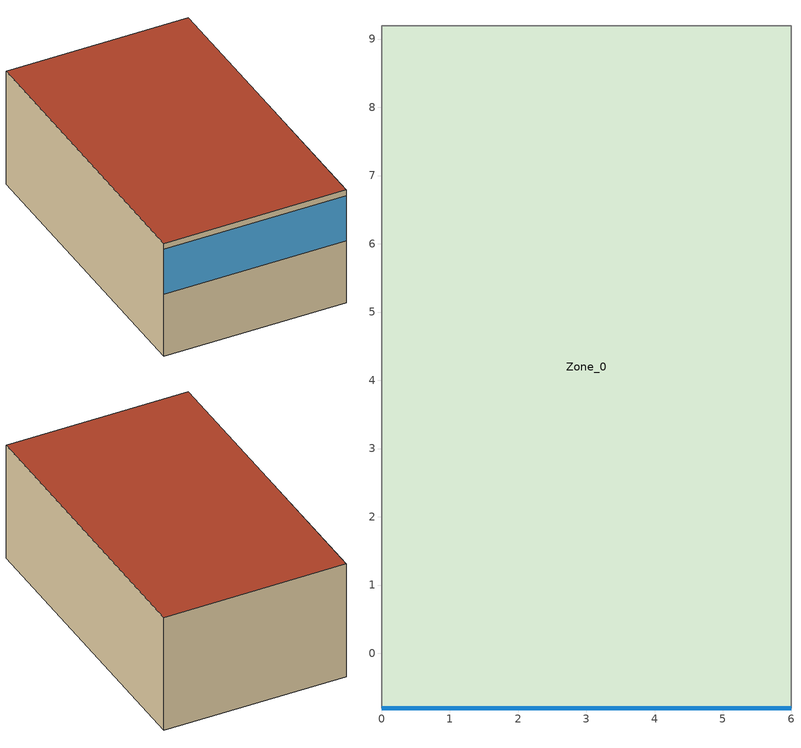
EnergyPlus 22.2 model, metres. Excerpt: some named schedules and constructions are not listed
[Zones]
Zone_0
 floor adiabatic (Slab_Light_FLIPPED): 6,-0.81 0,-0.81 0,9.19 6,9.19 z0
 wall outside (UVal_0.2_Light): 0,-0.81 6,-0.81 z0:4
 wall adiabatic (UVal_0.2_Light): 6,-0.81 6,9.19 0,9.19 0,-0.81 z0:4
 window (Clear - Sungate 400 (3) (Argon)): 0,-0.81 6,-0.81 z2.2:3.8
 roof outside (UVal_0.2_Light): 0,9.19 0,-0.81 6,-0.81 6,9.19 z4
[ZoneHVAC:IdealLoadsAirSystem]
Zone_0 Ideal Loads Air: Maximum Heating Supply Air Temperature=30; Minimum Cooling Supply Air Temperature=18; Maximum Heating Supply Air Humidity Ratio=0.01; Minimum Cooling Supply Air Humidity Ratio=0.008; Heating Limit=LimitFlowRateAndCapacity; Maximum Heating Air Flow Rate=Autosize; Maximum Sensible Heating Capacity=Autosize; Cooling Limit=LimitFlowRateAndCapacity; Maximum Cooling Air Flow Rate=Autosize; Maximum Total Cooling Capacity=Autosize; Heating Availability Schedule=HeatAvail_Zone_0; Cooling Availability Schedule=Off; Dehumidification Control Type=None; Humidification Control Type=None; Design Specification Outdoor Air Object=Zone_0MinFreshAir; Demand Controlled Ventilation Type=OccupancySchedule; Outdoor Air Economizer Type=NoEconomizer; Heat Recovery Type=None; Sensible Heat Recovery Effectiveness=0.6; Latent Heat Recovery Effectiveness=0.65
[EnergyManagementSystem:Sensor] OutputVariable or OutputMeter Index Key=Environment
Name | OutputVariable or OutputMeter
OutdoorTemp | Site Outdoor Air Drybulb Temperature
OutdoorRelHumid | Site Outdoor Air Relative Humidity
[Schedule:Day:Hourly]
d8d94e42-e3b1-448f-9f6b-18817d0eb1eb: 0, 0, 0, 0, 0, 0, 0, 0, 0, 0, 0, 0, 0, 0, 0, 0, 0, 0, 0, 0, 0, 0, 0, 0
b5f67142-372e-401a-a043-bc6129e38a8e: 0, 0, 0, 0, 0, 0, 0, 0.2, 0.4, 0.6, 0.8, 0.8, 0.4, 0.6, 0.8, 0.8, 0.4, 0.2, 0, 0, 0, 0, 0, 0
1e1cd6d8-1d30-42ad-9dee-1e4b8f4a7a09: 0, 0, 0, 0, 0, 0, 0, 1, 1, 1, 1, 1, 1, 1, 1, 1, 1, 1, 0, 0, 0, 0, 0, 0
daf3eda0-5ed1-4f33-a4c8-a61766a730b8: 0.1, 0.1, 0.1, 0.1, 0.1, 0.1, 0.1, 0.1, 0.1, 0.1, 0.1, 0.1, 0.1, 0.1, 0.1, 0.1, 0.1, 0.1, 0.1, 0.1, 0.1, 0.1, 0.1, 0.1
af49f540-b7c9-4a87-8fda-3baefa091729: 0.1, 0.1, 0.1, 0.1, 0.1, 0.1, 0.1, 0.2, 0.4, 0.6, 0.8, 0.8, 0.4, 0.6, 0.8, 0.8, 0.4, 0.2, 0.1, 0.1, 0.1, 0.1, 0.1, 0.1
0d4e5b30-2aed-49dc-ab11-0cff270160e0: 1, 1, 1, 1, 1, 1, 1, 1, 1, 1, 1, 1, 1, 1, 1, 1, 1, 1, 1, 1, 1, 1, 1, 1
ae02f82d-5740-49bf-b28a-9a5406f54941: 1, 1, 1, 1, 1, 1, 1, 1, 1, 1, 1, 1, 0, 0, 0, 0, 0, 1, 1, 1, 1, 1, 1, 1
b0a6e061-85b6-4af9-b424-1dedd11c94f8: 1, 1, 1, 1, 1, 1, 1, 0, 0, 0, 0, 0, 0, 0, 0, 0, 0, 0, 1, 1, 1, 1, 1, 1
e734b941-4d3f-45ee-ab3b-be99e34a3567: 1, 1, 1, 1, 1, 1, 1, 0, 0, 1, 1, 1, 1, 0, 0, 0, 0, 1, 1, 1, 1, 1, 1, 1
f8dd83b6-4e61-4b64-984d-f9deb83a5863: 1, 1, 1, 1, 1, 1, 1, 1, 1, 0, 0, 0, 0, 0, 0, 0, 0, 0, 1, 1, 1, 1, 1, 1
b6497506-8b6f-47d6-9613-0c74fc196924: 1, 1, 1, 1, 1, 1, 1, 1, 0, 1, 1, 1, 1, 1, 1, 1, 1, 1, 1, 1, 1, 1, 1, 1
0928a3a8-ff01-426e-9f68-b0201467259a: 1, 1, 1, 1, 1, 1, 1, 1, 1, 1, 1, 1, 1, 1, 1, 0, 0, 1, 1, 1, 1, 1, 1, 1
f5ae7df6-a800-4bc5-b70a-cf619cf6f8fd: 1, 1, 1, 1, 1, 1, 1, 1, 0, 0, 0, 0, 0, 0, 0, 1, 1, 1, 1, 1, 1, 1, 1, 1
4816962b-a7bd-446f-856b-426200856861: 1, 1, 1, 1, 1, 1, 1, 0, 0, 0, 0, 0, 0, 0, 0, 1, 1, 1, 1, 1, 1, 1, 1, 1
b048b5d0-c0cf-454f-ab0a-3e88b778ae4a: 1, 1, 1, 1, 1, 1, 1, 1, 0, 0, 0, 0, 0, 0, 0, 0, 0, 0, 1, 1, 1, 1, 1, 1
8abe204b-e27b-453f-b72c-cf3aa61b7954: 1, 1, 1, 1, 1, 1, 1, 1, 1, 1, 1, 0, 0, 0, 0, 0, 0, 0, 1, 1, 1, 1, 1, 1
0ab7ad65-24e9-42ac-8aba-a428e9681202: 1, 1, 1, 1, 1, 1, 1, 0, 0, 1, 1, 1, 1, 1, 1, 1, 1, 1, 1, 1, 1, 1, 1, 1
a400faec-329e-4922-a460-a6332e6a55e8: 1, 1, 1, 1, 1, 1, 1, 1, 1, 1, 1, 1, 1, 1, 1, 0, 0, 0, 1, 1, 1, 1, 1, 1
97969c5c-85b2-4a4e-945a-09dc735fb6b7: 1, 1, 1, 1, 1, 1, 1, 1, 1, 0, 0, 0, 0, 0, 0, 0, 0, 1, 1, 1, 1, 1, 1, 1
df5d4258-940b-46a1-930c-c5dd6fd706cf: 1, 1, 1, 1, 1, 1, 1, 1, 1, 1, 1, 1, 1, 1, 0, 0, 0, 1, 1, 1, 1, 1, 1, 1
d379d828-aa3f-484d-bf8c-2111def7bd28: 1, 1, 1, 1, 1, 1, 1, 1, 1, 1, 1, 1, 1, 1, 0, 0, 0, 0, 1, 1, 1, 1, 1, 1
dcb46dd4-d364-4118-84f7-dfd5766dc98f: 1, 1, 1, 1, 1, 1, 1, 0, 0, 0, 0, 0, 0, 0, 0, 0, 0, 1, 1, 1, 1, 1, 1, 1
7b444fa4-5da7-4687-b8c7-0dae39f1bc54: 1, 1, 1, 1, 1, 1, 1, 1, 1, 1, 1, 1, 1, 1, 0, 1, 1, 1, 1, 1, 1, 1, 1, 1
d4605cfb-55d8-4a78-8890-7ddca8c472bf: 1, 1, 1, 1, 1, 1, 1, 1, 1, 1, 1, 1, 1, 1, 1, 1, 1, 0, 1, 1, 1, 1, 1, 1
231208c4-44a4-4aa4-bd2d-82837da6b7cc: 1, 1, 1, 1, 1, 1, 1, 1, 1, 0, 0, 0, 1, 1, 0, 0, 0, 1, 1, 1, 1, 1, 1, 1
0242adca-fe67-49eb-8820-ef16dcac87e2: 1, 1, 1, 1, 1, 1, 1, 1, 1, 0, 0, 0, 1, 1, 1, 1, 1, 1, 1, 1, 1, 1, 1, 1
f330fa14-c968-4cf8-a023-abe97b1e7eac: 1, 1, 1, 1, 1, 1, 1, 0, 1, 1, 1, 1, 0, 0, 0, 1, 1, 1, 1, 1, 1, 1, 1, 1
e7afcf9b-1ba8-4218-9401-d1ed8eeecdd6: 1, 1, 1, 1, 1, 1, 1, 0, 1, 0, 0, 0, 0, 0, 0, 0, 0, 0, 1, 1, 1, 1, 1, 1
5a90cf89-5997-4747-b58b-3610dc7fdc7f: 1, 1, 1, 1, 1, 1, 1, 0, 0, 0, 0, 0, 0, 1, 1, 1, 1, 0, 1, 1, 1, 1, 1, 1
de0b84f8-11c8-4f6f-872d-406d213b1fbf: 1, 1, 1, 1, 1, 1, 1, 1, 1, 1, 1, 1, 0, 0, 0, 0, 0, 0, 1, 1, 1, 1, 1, 1
451cc512-f46a-4164-ad5b-91e36baa0beb: 1, 1, 1, 1, 1, 1, 1, 0, 0, 0, 0, 0, 0, 0, 0, 0, 1, 0, 1, 1, 1, 1, 1, 1
d3eac8f0-aa80-4c00-b0e1-2fc2a670519b: 1, 1, 1, 1, 1, 1, 1, 1, 1, 1, 1, 0, 0, 0, 0, 0, 0, 1, 1, 1, 1, 1, 1, 1
1ae01d7b-79c0-42f0-ba09-d2ce6d26cab0: 1, 1, 1, 1, 1, 1, 1, 0, 0, 1, 1, 0, 0, 0, 1, 1, 1, 0, 1, 1, 1, 1, 1, 1
f169293d-907b-4bfe-8f3d-2808fac5a322: 1, 1, 1, 1, 1, 1, 1, 1, 0, 0, 0, 0, 0, 0, 0, 0, 0, 1, 1, 1, 1, 1, 1, 1
3caea6de-d11e-427a-b035-38b333abcd9e: 1, 1, 1, 1, 1, 1, 1, 1, 0, 0, 0, 1, 0, 0, 0, 0, 0, 1, 1, 1, 1, 1, 1, 1
9f3a1223-8aef-4342-96a1-7f8b26ad32fd: 1, 1, 1, 1, 1, 1, 1, 0, 0, 0, 0, 1, 1, 1, 1, 1, 1, 1, 1, 1, 1, 1, 1, 1
01e9d5f8-78dc-4b79-a36e-683e64f1812f: 1, 1, 1, 1, 1, 1, 1, 1, 0, 0, 0, 1, 1, 1, 1, 1, 1, 1, 1, 1, 1, 1, 1, 1
d120eff9-6036-4aec-87b5-caf1710228f5: 1, 1, 1, 1, 1, 1, 1, 1, 1, 1, 1, 0, 0, 0, 0, 1, 1, 1, 1, 1, 1, 1, 1, 1
fd30a414-c378-4f83-9867-6f1a9033a1d4: 1, 1, 1, 1, 1, 1, 1, 1, 0, 0, 0, 1, 0, 0, 1, 1, 1, 0, 1, 1, 1, 1, 1, 1
cb163388-c2bc-45de-b06b-a0dd4e4bc03e: 1, 1, 1, 1, 1, 1, 1, 1, 0, 0, 0, 0, 1, 0, 0, 0, 0, 0, 1, 1, 1, 1, 1, 1
eb0b41fc-c28f-49bf-86f4-9fffab90dc04: 1, 1, 1, 1, 1, 1, 1, 1, 1, 0, 0, 1, 1, 1, 1, 1, 1, 1, 1, 1, 1, 1, 1, 1
300726d0-f167-40f2-a67c-3425a5142b70: 1, 1, 1, 1, 1, 1, 1, 1, 0, 1, 1, 1, 1, 1, 1, 1, 1, 0, 1, 1, 1, 1, 1, 1
6e584dc7-f374-476d-be98-dddd8481bfe3: 1, 1, 1, 1, 1, 1, 1, 1, 1, 1, 1, 0, 0, 0, 0, 0, 1, 1, 1, 1, 1, 1, 1, 1
ed4db82c-9607-4ecc-bed6-29db9684aea3: 1, 1, 1, 1, 1, 1, 1, 1, 1, 1, 1, 0, 0, 0, 1, 1, 1, 1, 1, 1, 1, 1, 1, 1
8fbacb1d-a690-4701-b150-91817246582a: 1, 1, 1, 1, 1, 1, 1, 1, 1, 1, 1, 0, 0, 0, 1, 0, 0, 1, 1, 1, 1, 1, 1, 1
8f861ec9-c874-482e-8ac8-6964f63efe79: 1, 1, 1, 1, 1, 1, 1, 1, 0, 1, 1, 0, 0, 0, 1, 1, 1, 0, 1, 1, 1, 1, 1, 1
bc323799-b1ae-460b-95a1-9d2ee6a5aac1: 1, 1, 1, 1, 1, 1, 1, 1, 1, 1, 1, 0, 1, 1, 1, 1, 1, 1, 1, 1, 1, 1, 1, 1
f4f41fa3-3473-44f3-b88f-3652782ebda3: 1, 1, 1, 1, 1, 1, 1, 1, 1, 1, 0, 1, 1, 1, 1, 1, 1, 1, 1, 1, 1, 1, 1, 1
6065ac9c-aefe-42bb-9a6a-50f5567a4e2d: 1, 1, 1, 1, 1, 1, 1, 0, 0, 0, 0, 0, 0, 0, 1, 1, 1, 1, 1, 1, 1, 1, 1, 1
a6cf2c3f-3b04-4f12-8330-6cc562837945: 1, 1, 1, 1, 1, 1, 1, 1, 1, 0, 0, 0, 0, 0, 1, 1, 1, 1, 1, 1, 1, 1, 1, 1
5ef0381d-a330-4a4d-99fa-8f94e4ff36ad: 1, 1, 1, 1, 1, 1, 1, 1, 1, 1, 1, 1, 1, 1, 0, 1, 1, 0, 1, 1, 1, 1, 1, 1
2d159e19-d930-4f53-ae3c-413e045b7f9f: 1, 1, 1, 1, 1, 1, 1, 1, 1, 0, 0, 0, 0, 0, 0, 1, 1, 1, 1, 1, 1, 1, 1, 1
e7e750d3-c2af-4f07-9fd3-4d4800ca0941: 1, 1, 1, 1, 1, 1, 1, 0, 0, 0, 0, 0, 0, 0, 0, 1, 1, 0, 1, 1, 1, 1, 1, 1
c478acfe-ce7c-44da-ba3e-99f30cb844e2: 0, 0, 0, 0, 0, 0, 0, 0, 0, 0, 0, 0, 1, 1, 1, 1, 1, 0, 0, 0, 0, 0, 0, 0
e1f9c908-44af-4be8-9b26-c00285d50d76: 0, 0, 0, 0, 0, 0, 0, 1, 1, 0, 0, 0, 0, 1, 1, 1, 1, 0, 0, 0, 0, 0, 0, 0
089d8afe-fbd1-40b0-8d01-83d78951484d: 0, 0, 0, 0, 0, 0, 0, 0, 0, 1, 1, 1, 1, 1, 1, 1, 1, 1, 0, 0, 0, 0, 0, 0
7c13bfc9-b860-48d1-a684-825fbea4c800: 0, 0, 0, 0, 0, 0, 0, 0, 1, 0, 0, 0, 0, 0, 0, 0, 0, 0, 0, 0, 0, 0, 0, 0
8ee380cf-7c84-4eda-8da2-bc47e010753b: 0, 0, 0, 0, 0, 0, 0, 0, 0, 0, 0, 0, 0, 0, 0, 1, 1, 0, 0, 0, 0, 0, 0, 0
2da13ecd-8683-4ceb-84d4-f4a1e0f38848: 0, 0, 0, 0, 0, 0, 0, 0, 1, 1, 1, 1, 1, 1, 1, 0, 0, 0, 0, 0, 0, 0, 0, 0
8e3c89f3-eca7-4b41-b53c-ebcca103c81b: 0, 0, 0, 0, 0, 0, 0, 1, 1, 1, 1, 1, 1, 1, 1, 0, 0, 0, 0, 0, 0, 0, 0, 0
f27a8b82-58a0-47e8-8b57-c86d8cbfeaa1: 0, 0, 0, 0, 0, 0, 0, 0, 1, 1, 1, 1, 1, 1, 1, 1, 1, 1, 0, 0, 0, 0, 0, 0
bcb6e3ac-a22c-419f-a074-a1c0305b4408: 0, 0, 0, 0, 0, 0, 0, 0, 0, 0, 0, 1, 1, 1, 1, 1, 1, 1, 0, 0, 0, 0, 0, 0
f5287f32-b50a-4585-ba1d-a386c8a83880: 0, 0, 0, 0, 0, 0, 0, 1, 1, 0, 0, 0, 0, 0, 0, 0, 0, 0, 0, 0, 0, 0, 0, 0
0ac1d3ad-58ad-49ab-9f32-616c7ba15925: 0, 0, 0, 0, 0, 0, 0, 0, 0, 0, 0, 0, 0, 0, 0, 1, 1, 1, 0, 0, 0, 0, 0, 0
25ffad85-25cb-4982-ab53-364da836e6c3: 0, 0, 0, 0, 0, 0, 0, 0, 0, 1, 1, 1, 1, 1, 1, 1, 1, 0, 0, 0, 0, 0, 0, 0
f901315e-1494-4e2e-9b17-2c1bdabc27ff: 0, 0, 0, 0, 0, 0, 0, 0, 0, 0, 0, 0, 0, 0, 1, 1, 1, 0, 0, 0, 0, 0, 0, 0
8d6ac221-ba39-41d1-958b-0cdd4ca10e92: 0, 0, 0, 0, 0, 0, 0, 0, 0, 0, 0, 0, 0, 0, 1, 1, 1, 1, 0, 0, 0, 0, 0, 0
fbc98d17-1543-4bce-ad01-76c90d381146: 0, 0, 0, 0, 0, 0, 0, 1, 1, 1, 1, 1, 1, 1, 1, 1, 1, 0, 0, 0, 0, 0, 0, 0
d945bcf5-9ee9-42e4-a2bc-a4caa9eec1f9: 0, 0, 0, 0, 0, 0, 0, 0, 0, 0, 0, 0, 0, 0, 1, 0, 0, 0, 0, 0, 0, 0, 0, 0
e04a5dc0-e23a-4400-b7e6-3637e0afe1f4: 0, 0, 0, 0, 0, 0, 0, 0, 0, 0, 0, 0, 0, 0, 0, 0, 0, 1, 0, 0, 0, 0, 0, 0
489188cf-6bb7-4045-8839-f278f5ae272b: 0, 0, 0, 0, 0, 0, 0, 0, 0, 1, 1, 1, 0, 0, 1, 1, 1, 0, 0, 0, 0, 0, 0, 0
51ebb703-1316-479b-9b27-61c97beed080: 0, 0, 0, 0, 0, 0, 0, 0, 0, 1, 1, 1, 0, 0, 0, 0, 0, 0, 0, 0, 0, 0, 0, 0
c3f52290-ac7a-4844-8d7d-eb94d1cb7966: 0, 0, 0, 0, 0, 0, 0, 1, 0, 0, 0, 0, 1, 1, 1, 0, 0, 0, 0, 0, 0, 0, 0, 0
9c76c293-de38-48b1-abf6-15c4da54ddf1: 0, 0, 0, 0, 0, 0, 0, 1, 0, 1, 1, 1, 1, 1, 1, 1, 1, 1, 0, 0, 0, 0, 0, 0
052721c7-5f81-40e6-ab64-92958d4fec81: 0, 0, 0, 0, 0, 0, 0, 1, 1, 1, 1, 1, 1, 0, 0, 0, 0, 1, 0, 0, 0, 0, 0, 0
22d0246e-d8de-406b-b742-93e05a5c2f26: 0, 0, 0, 0, 0, 0, 0, 0, 0, 0, 0, 0, 1, 1, 1, 1, 1, 1, 0, 0, 0, 0, 0, 0
362f590e-ddeb-493c-85e1-45107df0da0e: 0, 0, 0, 0, 0, 0, 0, 1, 1, 1, 1, 1, 1, 1, 1, 1, 0, 1, 0, 0, 0, 0, 0, 0
c56c63db-14ce-488a-af68-2e384959dbf1: 0, 0, 0, 0, 0, 0, 0, 0, 0, 0, 0, 1, 1, 1, 1, 1, 1, 0, 0, 0, 0, 0, 0, 0
18a22391-6a71-4c1b-9030-74bfefa4670d: 0, 0, 0, 0, 0, 0, 0, 1, 1, 0, 0, 1, 1, 1, 0, 0, 0, 1, 0, 0, 0, 0, 0, 0
5c32f8da-d5db-4126-9274-85d984fd14e2: 0, 0, 0, 0, 0, 0, 0, 0, 1, 1, 1, 1, 1, 1, 1, 1, 1, 0, 0, 0, 0, 0, 0, 0
6a648152-a0fb-4b87-bae2-a7440394c4bb: 0, 0, 0, 0, 0, 0, 0, 0, 1, 1, 1, 0, 1, 1, 1, 1, 1, 0, 0, 0, 0, 0, 0, 0
250bb783-02f5-43ab-b2e7-4b8c1f84319b: 0, 0, 0, 0, 0, 0, 0, 1, 1, 1, 1, 0, 0, 0, 0, 0, 0, 0, 0, 0, 0, 0, 0, 0
3d7cf269-4bbc-4084-b195-6a11b51277c9: 0, 0, 0, 0, 0, 0, 0, 0, 1, 1, 1, 0, 0, 0, 0, 0, 0, 0, 0, 0, 0, 0, 0, 0
46af5de0-70de-4a9d-95ad-ea03a96b8e14: 0, 0, 0, 0, 0, 0, 0, 0, 0, 0, 0, 1, 1, 1, 1, 0, 0, 0, 0, 0, 0, 0, 0, 0
ce9ee8b9-a7f0-4f1c-b730-e5e95bfd4f41: 0, 0, 0, 0, 0, 0, 0, 0, 1, 1, 1, 0, 1, 1, 0, 0, 0, 1, 0, 0, 0, 0, 0, 0
4096796a-67bc-440b-98b7-6a1de8dbfeaa: 0, 0, 0, 0, 0, 0, 0, 0, 1, 1, 1, 1, 0, 1, 1, 1, 1, 1, 0, 0, 0, 0, 0, 0
53edefcd-9304-4e3f-a6f8-21c8ddaae692: 0, 0, 0, 0, 0, 0, 0, 0, 0, 1, 1, 0, 0, 0, 0, 0, 0, 0, 0, 0, 0, 0, 0, 0
6ce9e6d7-0dce-4652-ab5f-53055e9fe366: 0, 0, 0, 0, 0, 0, 0, 0, 1, 0, 0, 0, 0, 0, 0, 0, 0, 1, 0, 0, 0, 0, 0, 0
4e6394ba-11c0-428b-92de-0a4ea5bdcb5b: 0, 0, 0, 0, 0, 0, 0, 0, 0, 0, 0, 1, 1, 1, 1, 1, 0, 0, 0, 0, 0, 0, 0, 0
61ae0e1a-92d8-4ac4-881b-f10af626750e: 0, 0, 0, 0, 0, 0, 0, 0, 0, 0, 0, 1, 1, 1, 0, 0, 0, 0, 0, 0, 0, 0, 0, 0
92e16442-41df-4953-8660-c639be3f8e55: 0, 0, 0, 0, 0, 0, 0, 0, 0, 0, 0, 1, 1, 1, 0, 1, 1, 0, 0, 0, 0, 0, 0, 0
121dcc10-7c12-42ca-87ea-2836e43f9178: 0, 0, 0, 0, 0, 0, 0, 0, 1, 0, 0, 1, 1, 1, 0, 0, 0, 1, 0, 0, 0, 0, 0, 0
3a52b869-c7b8-4434-8ce7-4bac67a5c421: 0, 0, 0, 0, 0, 0, 0, 0, 0, 0, 0, 1, 0, 0, 0, 0, 0, 0, 0, 0, 0, 0, 0, 0
0e861061-a14c-4e38-a49a-0b5dc23b3b2c: 0, 0, 0, 0, 0, 0, 0, 0, 0, 0, 1, 0, 0, 0, 0, 0, 0, 0, 0, 0, 0, 0, 0, 0
420df0ab-1926-4ea5-bc12-63edc8ebf74f: 0, 0, 0, 0, 0, 0, 0, 1, 1, 1, 1, 1, 1, 1, 0, 0, 0, 0, 0, 0, 0, 0, 0, 0
6a602ba5-6f88-481e-b386-659b9bc4fde6: 0, 0, 0, 0, 0, 0, 0, 0, 0, 1, 1, 1, 1, 1, 0, 0, 0, 0, 0, 0, 0, 0, 0, 0
a4e5c37d-9c83-4569-8fa0-9675a4a0c533: 0, 0, 0, 0, 0, 0, 0, 0, 0, 0, 0, 0, 0, 0, 1, 0, 0, 1, 0, 0, 0, 0, 0, 0
0cff6497-f2c3-45b7-94b0-d78633a52193: 0, 0, 0, 0, 0, 0, 0, 0, 0, 1, 1, 1, 1, 1, 1, 0, 0, 0, 0, 0, 0, 0, 0, 0
f93e0031-d48a-475b-aa22-391a8dc33384: 0, 0, 0, 0, 0, 0, 0, 1, 1, 1, 1, 1, 1, 1, 1, 0, 0, 1, 0, 0, 0, 0, 0, 0
[SCHEDULE:DAY:HOURLY]
Y_sun_d_1; Y_sun_d_2; Y_sun_d_3; Y_sun_d_4; Y_sun_d_5; Y_sun_d_6; Y_sun_d_7; Y_sun_d_8; Y_sun_d_9; Y_sun_d_10; Y_sun_d_11; Y_sun_d_12; Y_sun_d_13; Y_sun_d_14; Y_sun_d_15; Y_sun_d_16; Y_sun_d_17; Y_sun_d_18; Y_sun_d_19; Y_sun_d_20; Y_sun_d_21; Y_sun_d_22; Y_sun_d_23; Y_sun_d_24; Y_sun_d_25; Y_sun_d_26; Y_sun_d_27; Y_sun_d_28; Y_sun_d_29; Y_sun_d_30; Y_sun_d_31; Y_sun_d_32; Y_sun_d_33; Y_sun_d_34; Y_sun_d_35; Y_sun_d_36; Y_sun_d_37; Y_sun_d_38; Y_sun_d_39; Y_sun_d_40; Y_sun_d_41; Y_sun_d_42; Y_sun_d_43; Y_sun_d_44; Y_sun_d_45; Y_sun_d_46; Y_sun_d_47; Y_sun_d_48; Y_sun_d_49; Y_sun_d_50; Y_sun_d_51; Y_sun_d_52; Y_sun_d_53; Y_sun_d_54; Y_sun_d_55; Y_sun_d_56; Y_sun_d_57; Y_sun_d_58; Y_sun_d_59; Y_sun_d_60; Y_sun_d_61; Y_sun_d_62; Y_sun_d_63; Y_sun_d_64; Y_sun_d_65; Y_sun_d_66; Y_sun_d_67; Y_sun_d_68; Y_sun_d_69; Y_sun_d_70; Y_sun_d_71; Y_sun_d_72; Y_sun_d_73; Y_sun_d_74; Y_sun_d_75; Y_sun_d_76; Y_sun_d_77; Y_sun_d_78; Y_sun_d_79; Y_sun_d_80; Y_sun_d_81; Y_sun_d_82; Y_sun_d_83; Y_sun_d_84; Y_sun_d_85; Y_sun_d_86; Y_sun_d_87; Y_sun_d_88; Y_sun_d_89; Y_sun_d_90; Y_sun_d_91; Y_sun_d_92; Y_sun_d_93; Y_sun_d_94; Y_sun_d_95; Y_sun_d_96; Y_sun_d_97; Y_sun_d_98; Y_sun_d_99; Y_sun_d_100; Y_sun_d_101; Y_sun_d_102; Y_sun_d_103; Y_sun_d_104; Y_sun_d_105; Y_sun_d_106; Y_sun_d_107; Y_sun_d_108; Y_sun_d_109; Y_sun_d_110; Y_sun_d_111; Y_sun_d_112; Y_sun_d_113; Y_sun_d_114; Y_sun_d_115; Y_sun_d_116; Y_sun_d_117; Y_sun_d_118; Y_sun_d_119; Y_sun_d_120; Y_sun_d_121; Y_sun_d_122; Y_sun_d_123; Y_sun_d_124; Y_sun_d_125; Y_sun_d_126; Y_sun_d_127; Y_sun_d_128; Y_sun_d_129; Y_sun_d_130; Y_sun_d_131; Y_sun_d_132; Y_sun_d_133; Y_sun_d_134; Y_sun_d_135; Y_sun_d_136; Y_sun_d_137; Y_sun_d_138; Y_sun_d_139; Y_sun_d_140; Y_sun_d_141; Y_sun_d_142; Y_sun_d_143; Y_sun_d_144; Y_sun_d_145; Y_sun_d_146; Y_sun_d_147; Y_sun_d_148; Y_sun_d_149; Y_sun_d_150; Y_sun_d_151; Y_sun_d_152; Y_sun_d_153; Y_sun_d_154; Y_sun_d_155; Y_sun_d_156; Y_sun_d_157; Y_sun_d_158; Y_sun_d_159; Y_sun_d_160; Y_sun_d_161; Y_sun_d_162; Y_sun_d_163; Y_sun_d_164; Y_sun_d_165; Y_sun_d_166; Y_sun_d_167; Y_sun_d_168; Y_sun_d_169; Y_sun_d_170; Y_sun_d_171; Y_sun_d_172; Y_sun_d_173; Y_sun_d_174; Y_sun_d_175; Y_sun_d_176; Y_sun_d_177; Y_sun_d_178; Y_sun_d_179; Y_sun_d_180; Y_sun_d_181; Y_sun_d_182; Y_sun_d_183; Y_sun_d_184; Y_sun_d_185; Y_sun_d_186; Y_sun_d_187; Y_sun_d_188; Y_sun_d_189; Y_sun_d_190; Y_sun_d_191; Y_sun_d_192; Y_sun_d_193; Y_sun_d_194; Y_sun_d_195; Y_sun_d_196; Y_sun_d_197; Y_sun_d_198; Y_sun_d_199; Y_sun_d_200; Y_sun_d_201; Y_sun_d_202; Y_sun_d_203; Y_sun_d_204; Y_sun_d_205; Y_sun_d_206; Y_sun_d_207; Y_sun_d_208; Y_sun_d_209; Y_sun_d_210; Y_sun_d_211; Y_sun_d_212; Y_sun_d_213; Y_sun_d_214; Y_sun_d_215; Y_sun_d_216; Y_sun_d_217; Y_sun_d_218; Y_sun_d_219; Y_sun_d_220; Y_sun_d_221; Y_sun_d_222; Y_sun_d_223; Y_sun_d_224; Y_sun_d_225; Y_sun_d_226; Y_sun_d_227; Y_sun_d_228; Y_sun_d_229; Y_sun_d_230; Y_sun_d_231; Y_sun_d_232; Y_sun_d_233; Y_sun_d_234; Y_sun_d_235; Y_sun_d_236; Y_sun_d_237; Y_sun_d_238; Y_sun_d_239; Y_sun_d_240; Y_sun_d_241; Y_sun_d_242; Y_sun_d_243; Y_sun_d_244; Y_sun_d_245; Y_sun_d_246; Y_sun_d_247; Y_sun_d_248; Y_sun_d_249; Y_sun_d_250; Y_sun_d_251; Y_sun_d_252; Y_sun_d_253; Y_sun_d_254; Y_sun_d_255; Y_sun_d_256; Y_sun_d_257; Y_sun_d_258; Y_sun_d_259; Y_sun_d_260; Y_sun_d_261; Y_sun_d_262; Y_sun_d_263; Y_sun_d_264; Y_sun_d_265; Y_sun_d_266; Y_sun_d_267; Y_sun_d_268; Y_sun_d_269; Y_sun_d_270; Y_sun_d_271; Y_sun_d_272; Y_sun_d_273; Y_sun_d_274; Y_sun_d_275; Y_sun_d_276; Y_sun_d_277; Y_sun_d_278; Y_sun_d_279; Y_sun_d_280; Y_sun_d_281; Y_sun_d_282; Y_sun_d_283; Y_sun_d_284; Y_sun_d_285; Y_sun_d_286; Y_sun_d_287; Y_sun_d_288; Y_sun_d_289; Y_sun_d_290; Y_sun_d_291; Y_sun_d_292; Y_sun_d_293; Y_sun_d_294; Y_sun_d_295; Y_sun_d_296; Y_sun_d_297; Y_sun_d_298; Y_sun_d_299; Y_sun_d_300; Y_sun_d_301; Y_sun_d_302; Y_sun_d_303; Y_sun_d_304; Y_sun_d_305; Y_sun_d_306; Y_sun_d_307; Y_sun_d_308; Y_sun_d_309; Y_sun_d_310; Y_sun_d_311; Y_sun_d_312; Y_sun_d_313; Y_sun_d_314; Y_sun_d_315; Y_sun_d_316; Y_sun_d_317; Y_sun_d_318; Y_sun_d_319; Y_sun_d_320; Y_sun_d_321; Y_sun_d_322; Y_sun_d_323; Y_sun_d_324; Y_sun_d_325; Y_sun_d_326; Y_sun_d_327; Y_sun_d_328; Y_sun_d_329; Y_sun_d_330; Y_sun_d_331; Y_sun_d_332; Y_sun_d_333; Y_sun_d_334; Y_sun_d_335; Y_sun_d_336; Y_sun_d_337; Y_sun_d_338; Y_sun_d_339; Y_sun_d_340; Y_sun_d_341; Y_sun_d_342; Y_sun_d_343; Y_sun_d_344; Y_sun_d_345; Y_sun_d_346; Y_sun_d_347; Y_sun_d_348; Y_sun_d_349; Y_sun_d_350; Y_sun_d_351; Y_sun_d_352; Y_sun_d_353; Y_sun_d_354; Y_sun_d_355; Y_sun_d_356; Y_sun_d_357; Y_sun_d_358; Y_sun_d_359; Y_sun_d_360; Y_sun_d_361; Y_sun_d_362; Y_sun_d_363; Y_sun_d_364; Y_sun_d_365: 1, 1, 1, 1, 1, 1, 1, 1, 1, 1, 1, 1, 1, 1, 1, 1, 1, 1, 1, 1, 1, 1, 1, 1
[Schedule:Week:Daily]
HeatAvail_Zone_0_0: 0d4e5b30-2aed-49dc-ab11-0cff270160e0, 0d4e5b30-2aed-49dc-ab11-0cff270160e0, ae02f82d-5740-49bf-b28a-9a5406f54941, b0a6e061-85b6-4af9-b424-1dedd11c94f8, b0a6e061-85b6-4af9-b424-1dedd11c94f8, b0a6e061-85b6-4af9-b424-1dedd11c94f8, 0d4e5b30-2aed-49dc-ab11-0cff270160e0, 0d4e5b30-2aed-49dc-ab11-0cff270160e0, 0d4e5b30-2aed-49dc-ab11-0cff270160e0, 0d4e5b30-2aed-49dc-ab11-0cff270160e0, 0d4e5b30-2aed-49dc-ab11-0cff270160e0, 0d4e5b30-2aed-49dc-ab11-0cff270160e0
HeatAvail_Zone_0_1: e734b941-4d3f-45ee-ab3b-be99e34a3567, b0a6e061-85b6-4af9-b424-1dedd11c94f8, b0a6e061-85b6-4af9-b424-1dedd11c94f8, b0a6e061-85b6-4af9-b424-1dedd11c94f8, b0a6e061-85b6-4af9-b424-1dedd11c94f8, b0a6e061-85b6-4af9-b424-1dedd11c94f8, 0d4e5b30-2aed-49dc-ab11-0cff270160e0, e734b941-4d3f-45ee-ab3b-be99e34a3567, e734b941-4d3f-45ee-ab3b-be99e34a3567, e734b941-4d3f-45ee-ab3b-be99e34a3567, e734b941-4d3f-45ee-ab3b-be99e34a3567, e734b941-4d3f-45ee-ab3b-be99e34a3567
HeatAvail_Zone_0_2: b0a6e061-85b6-4af9-b424-1dedd11c94f8, f8dd83b6-4e61-4b64-984d-f9deb83a5863, b6497506-8b6f-47d6-9613-0c74fc196924, 0d4e5b30-2aed-49dc-ab11-0cff270160e0, 0d4e5b30-2aed-49dc-ab11-0cff270160e0, 0928a3a8-ff01-426e-9f68-b0201467259a, 0d4e5b30-2aed-49dc-ab11-0cff270160e0, b0a6e061-85b6-4af9-b424-1dedd11c94f8, b0a6e061-85b6-4af9-b424-1dedd11c94f8, b0a6e061-85b6-4af9-b424-1dedd11c94f8, b0a6e061-85b6-4af9-b424-1dedd11c94f8, b0a6e061-85b6-4af9-b424-1dedd11c94f8
HeatAvail_Zone_0_3: f5ae7df6-a800-4bc5-b70a-cf619cf6f8fd, b0a6e061-85b6-4af9-b424-1dedd11c94f8, 4816962b-a7bd-446f-856b-426200856861, 0d4e5b30-2aed-49dc-ab11-0cff270160e0, b048b5d0-c0cf-454f-ab0a-3e88b778ae4a, b0a6e061-85b6-4af9-b424-1dedd11c94f8, 0d4e5b30-2aed-49dc-ab11-0cff270160e0, f5ae7df6-a800-4bc5-b70a-cf619cf6f8fd, f5ae7df6-a800-4bc5-b70a-cf619cf6f8fd, f5ae7df6-a800-4bc5-b70a-cf619cf6f8fd, f5ae7df6-a800-4bc5-b70a-cf619cf6f8fd, f5ae7df6-a800-4bc5-b70a-cf619cf6f8fd
HeatAvail_Zone_0_4: b0a6e061-85b6-4af9-b424-1dedd11c94f8, b0a6e061-85b6-4af9-b424-1dedd11c94f8, b0a6e061-85b6-4af9-b424-1dedd11c94f8, b0a6e061-85b6-4af9-b424-1dedd11c94f8, b0a6e061-85b6-4af9-b424-1dedd11c94f8, 0d4e5b30-2aed-49dc-ab11-0cff270160e0, 0d4e5b30-2aed-49dc-ab11-0cff270160e0, b0a6e061-85b6-4af9-b424-1dedd11c94f8, b0a6e061-85b6-4af9-b424-1dedd11c94f8, b0a6e061-85b6-4af9-b424-1dedd11c94f8, b0a6e061-85b6-4af9-b424-1dedd11c94f8, b0a6e061-85b6-4af9-b424-1dedd11c94f8
HeatAvail_Zone_0_5: b0a6e061-85b6-4af9-b424-1dedd11c94f8, 8abe204b-e27b-453f-b72c-cf3aa61b7954, b0a6e061-85b6-4af9-b424-1dedd11c94f8, 0ab7ad65-24e9-42ac-8aba-a428e9681202, a400faec-329e-4922-a460-a6332e6a55e8, b0a6e061-85b6-4af9-b424-1dedd11c94f8, 0d4e5b30-2aed-49dc-ab11-0cff270160e0, b0a6e061-85b6-4af9-b424-1dedd11c94f8, b0a6e061-85b6-4af9-b424-1dedd11c94f8, b0a6e061-85b6-4af9-b424-1dedd11c94f8, b0a6e061-85b6-4af9-b424-1dedd11c94f8, b0a6e061-85b6-4af9-b424-1dedd11c94f8
HeatAvail_Zone_0_6: b0a6e061-85b6-4af9-b424-1dedd11c94f8, b0a6e061-85b6-4af9-b424-1dedd11c94f8, b0a6e061-85b6-4af9-b424-1dedd11c94f8, 97969c5c-85b2-4a4e-945a-09dc735fb6b7, df5d4258-940b-46a1-930c-c5dd6fd706cf, d379d828-aa3f-484d-bf8c-2111def7bd28, 0d4e5b30-2aed-49dc-ab11-0cff270160e0, b0a6e061-85b6-4af9-b424-1dedd11c94f8, b0a6e061-85b6-4af9-b424-1dedd11c94f8, b0a6e061-85b6-4af9-b424-1dedd11c94f8, b0a6e061-85b6-4af9-b424-1dedd11c94f8, b0a6e061-85b6-4af9-b424-1dedd11c94f8
HeatAvail_Zone_0_7: dcb46dd4-d364-4118-84f7-dfd5766dc98f, b0a6e061-85b6-4af9-b424-1dedd11c94f8, b0a6e061-85b6-4af9-b424-1dedd11c94f8, b0a6e061-85b6-4af9-b424-1dedd11c94f8, 7b444fa4-5da7-4687-b8c7-0dae39f1bc54, 0d4e5b30-2aed-49dc-ab11-0cff270160e0, 0d4e5b30-2aed-49dc-ab11-0cff270160e0, dcb46dd4-d364-4118-84f7-dfd5766dc98f, dcb46dd4-d364-4118-84f7-dfd5766dc98f, dcb46dd4-d364-4118-84f7-dfd5766dc98f, dcb46dd4-d364-4118-84f7-dfd5766dc98f, dcb46dd4-d364-4118-84f7-dfd5766dc98f
HeatAvail_Zone_0_8: d4605cfb-55d8-4a78-8890-7ddca8c472bf, 0d4e5b30-2aed-49dc-ab11-0cff270160e0, d4605cfb-55d8-4a78-8890-7ddca8c472bf, b0a6e061-85b6-4af9-b424-1dedd11c94f8, d4605cfb-55d8-4a78-8890-7ddca8c472bf, b0a6e061-85b6-4af9-b424-1dedd11c94f8, 0d4e5b30-2aed-49dc-ab11-0cff270160e0, d4605cfb-55d8-4a78-8890-7ddca8c472bf, d4605cfb-55d8-4a78-8890-7ddca8c472bf, d4605cfb-55d8-4a78-8890-7ddca8c472bf, d4605cfb-55d8-4a78-8890-7ddca8c472bf, d4605cfb-55d8-4a78-8890-7ddca8c472bf
HeatAvail_Zone_0_9: 231208c4-44a4-4aa4-bd2d-82837da6b7cc, d379d828-aa3f-484d-bf8c-2111def7bd28, dcb46dd4-d364-4118-84f7-dfd5766dc98f, 0d4e5b30-2aed-49dc-ab11-0cff270160e0, 0d4e5b30-2aed-49dc-ab11-0cff270160e0, b0a6e061-85b6-4af9-b424-1dedd11c94f8, 0d4e5b30-2aed-49dc-ab11-0cff270160e0, 231208c4-44a4-4aa4-bd2d-82837da6b7cc, 231208c4-44a4-4aa4-bd2d-82837da6b7cc, 231208c4-44a4-4aa4-bd2d-82837da6b7cc, 231208c4-44a4-4aa4-bd2d-82837da6b7cc, 231208c4-44a4-4aa4-bd2d-82837da6b7cc
HeatAvail_Zone_0_10: b0a6e061-85b6-4af9-b424-1dedd11c94f8, d4605cfb-55d8-4a78-8890-7ddca8c472bf, b0a6e061-85b6-4af9-b424-1dedd11c94f8, 0242adca-fe67-49eb-8820-ef16dcac87e2, 0d4e5b30-2aed-49dc-ab11-0cff270160e0, 0d4e5b30-2aed-49dc-ab11-0cff270160e0, 0d4e5b30-2aed-49dc-ab11-0cff270160e0, b0a6e061-85b6-4af9-b424-1dedd11c94f8, b0a6e061-85b6-4af9-b424-1dedd11c94f8, b0a6e061-85b6-4af9-b424-1dedd11c94f8, b0a6e061-85b6-4af9-b424-1dedd11c94f8, b0a6e061-85b6-4af9-b424-1dedd11c94f8
HeatAvail_Zone_0_11: b0a6e061-85b6-4af9-b424-1dedd11c94f8, 0d4e5b30-2aed-49dc-ab11-0cff270160e0, 8abe204b-e27b-453f-b72c-cf3aa61b7954, b0a6e061-85b6-4af9-b424-1dedd11c94f8, b0a6e061-85b6-4af9-b424-1dedd11c94f8, b0a6e061-85b6-4af9-b424-1dedd11c94f8, 0d4e5b30-2aed-49dc-ab11-0cff270160e0, b0a6e061-85b6-4af9-b424-1dedd11c94f8, b0a6e061-85b6-4af9-b424-1dedd11c94f8, b0a6e061-85b6-4af9-b424-1dedd11c94f8, b0a6e061-85b6-4af9-b424-1dedd11c94f8, b0a6e061-85b6-4af9-b424-1dedd11c94f8
HeatAvail_Zone_0_12: b0a6e061-85b6-4af9-b424-1dedd11c94f8, b0a6e061-85b6-4af9-b424-1dedd11c94f8, b0a6e061-85b6-4af9-b424-1dedd11c94f8, 0d4e5b30-2aed-49dc-ab11-0cff270160e0, b0a6e061-85b6-4af9-b424-1dedd11c94f8, b0a6e061-85b6-4af9-b424-1dedd11c94f8, 0d4e5b30-2aed-49dc-ab11-0cff270160e0, b0a6e061-85b6-4af9-b424-1dedd11c94f8, b0a6e061-85b6-4af9-b424-1dedd11c94f8, b0a6e061-85b6-4af9-b424-1dedd11c94f8, b0a6e061-85b6-4af9-b424-1dedd11c94f8, b0a6e061-85b6-4af9-b424-1dedd11c94f8
HeatAvail_Zone_0_13: b0a6e061-85b6-4af9-b424-1dedd11c94f8, f330fa14-c968-4cf8-a023-abe97b1e7eac, f8dd83b6-4e61-4b64-984d-f9deb83a5863, b0a6e061-85b6-4af9-b424-1dedd11c94f8, 4816962b-a7bd-446f-856b-426200856861, 0d4e5b30-2aed-49dc-ab11-0cff270160e0, 0d4e5b30-2aed-49dc-ab11-0cff270160e0, b0a6e061-85b6-4af9-b424-1dedd11c94f8, b0a6e061-85b6-4af9-b424-1dedd11c94f8, b0a6e061-85b6-4af9-b424-1dedd11c94f8, b0a6e061-85b6-4af9-b424-1dedd11c94f8, b0a6e061-85b6-4af9-b424-1dedd11c94f8
HeatAvail_Zone_0_14: 0d4e5b30-2aed-49dc-ab11-0cff270160e0, 0d4e5b30-2aed-49dc-ab11-0cff270160e0, b0a6e061-85b6-4af9-b424-1dedd11c94f8, b0a6e061-85b6-4af9-b424-1dedd11c94f8, b0a6e061-85b6-4af9-b424-1dedd11c94f8, e7afcf9b-1ba8-4218-9401-d1ed8eeecdd6, 0d4e5b30-2aed-49dc-ab11-0cff270160e0, 0d4e5b30-2aed-49dc-ab11-0cff270160e0, 0d4e5b30-2aed-49dc-ab11-0cff270160e0, 0d4e5b30-2aed-49dc-ab11-0cff270160e0, 0d4e5b30-2aed-49dc-ab11-0cff270160e0, 0d4e5b30-2aed-49dc-ab11-0cff270160e0
HeatAvail_Zone_0_15: b0a6e061-85b6-4af9-b424-1dedd11c94f8, a400faec-329e-4922-a460-a6332e6a55e8, 5a90cf89-5997-4747-b58b-3610dc7fdc7f, dcb46dd4-d364-4118-84f7-dfd5766dc98f, 0d4e5b30-2aed-49dc-ab11-0cff270160e0, de0b84f8-11c8-4f6f-872d-406d213b1fbf, 0d4e5b30-2aed-49dc-ab11-0cff270160e0, b0a6e061-85b6-4af9-b424-1dedd11c94f8, b0a6e061-85b6-4af9-b424-1dedd11c94f8, b0a6e061-85b6-4af9-b424-1dedd11c94f8, b0a6e061-85b6-4af9-b424-1dedd11c94f8, b0a6e061-85b6-4af9-b424-1dedd11c94f8
HeatAvail_Zone_0_16: b0a6e061-85b6-4af9-b424-1dedd11c94f8, b0a6e061-85b6-4af9-b424-1dedd11c94f8, b0a6e061-85b6-4af9-b424-1dedd11c94f8, b0a6e061-85b6-4af9-b424-1dedd11c94f8, 451cc512-f46a-4164-ad5b-91e36baa0beb, b0a6e061-85b6-4af9-b424-1dedd11c94f8, 0d4e5b30-2aed-49dc-ab11-0cff270160e0, b0a6e061-85b6-4af9-b424-1dedd11c94f8, b0a6e061-85b6-4af9-b424-1dedd11c94f8, b0a6e061-85b6-4af9-b424-1dedd11c94f8, b0a6e061-85b6-4af9-b424-1dedd11c94f8, b0a6e061-85b6-4af9-b424-1dedd11c94f8
HeatAvail_Zone_0_17: b048b5d0-c0cf-454f-ab0a-3e88b778ae4a, 0d4e5b30-2aed-49dc-ab11-0cff270160e0, b0a6e061-85b6-4af9-b424-1dedd11c94f8, b0a6e061-85b6-4af9-b424-1dedd11c94f8, b0a6e061-85b6-4af9-b424-1dedd11c94f8, b0a6e061-85b6-4af9-b424-1dedd11c94f8, 0d4e5b30-2aed-49dc-ab11-0cff270160e0, b048b5d0-c0cf-454f-ab0a-3e88b778ae4a, b048b5d0-c0cf-454f-ab0a-3e88b778ae4a, b048b5d0-c0cf-454f-ab0a-3e88b778ae4a, b048b5d0-c0cf-454f-ab0a-3e88b778ae4a, b048b5d0-c0cf-454f-ab0a-3e88b778ae4a
HeatAvail_Zone_0_18: b0a6e061-85b6-4af9-b424-1dedd11c94f8, b0a6e061-85b6-4af9-b424-1dedd11c94f8, 0d4e5b30-2aed-49dc-ab11-0cff270160e0, 8abe204b-e27b-453f-b72c-cf3aa61b7954, b0a6e061-85b6-4af9-b424-1dedd11c94f8, b0a6e061-85b6-4af9-b424-1dedd11c94f8, 0d4e5b30-2aed-49dc-ab11-0cff270160e0, b0a6e061-85b6-4af9-b424-1dedd11c94f8, b0a6e061-85b6-4af9-b424-1dedd11c94f8, b0a6e061-85b6-4af9-b424-1dedd11c94f8, b0a6e061-85b6-4af9-b424-1dedd11c94f8, b0a6e061-85b6-4af9-b424-1dedd11c94f8
HeatAvail_Zone_0_19: 0d4e5b30-2aed-49dc-ab11-0cff270160e0, d3eac8f0-aa80-4c00-b0e1-2fc2a670519b, 0242adca-fe67-49eb-8820-ef16dcac87e2, 8abe204b-e27b-453f-b72c-cf3aa61b7954, b0a6e061-85b6-4af9-b424-1dedd11c94f8, b0a6e061-85b6-4af9-b424-1dedd11c94f8, 0d4e5b30-2aed-49dc-ab11-0cff270160e0, 0d4e5b30-2aed-49dc-ab11-0cff270160e0, 0d4e5b30-2aed-49dc-ab11-0cff270160e0, 0d4e5b30-2aed-49dc-ab11-0cff270160e0, 0d4e5b30-2aed-49dc-ab11-0cff270160e0, 0d4e5b30-2aed-49dc-ab11-0cff270160e0
HeatAvail_Zone_0_20: 1ae01d7b-79c0-42f0-ba09-d2ce6d26cab0, 0d4e5b30-2aed-49dc-ab11-0cff270160e0, 0d4e5b30-2aed-49dc-ab11-0cff270160e0, f169293d-907b-4bfe-8f3d-2808fac5a322, df5d4258-940b-46a1-930c-c5dd6fd706cf, e7afcf9b-1ba8-4218-9401-d1ed8eeecdd6, 0d4e5b30-2aed-49dc-ab11-0cff270160e0, 1ae01d7b-79c0-42f0-ba09-d2ce6d26cab0, 1ae01d7b-79c0-42f0-ba09-d2ce6d26cab0, 1ae01d7b-79c0-42f0-ba09-d2ce6d26cab0, 1ae01d7b-79c0-42f0-ba09-d2ce6d26cab0, 1ae01d7b-79c0-42f0-ba09-d2ce6d26cab0
HeatAvail_Zone_0_21: 0d4e5b30-2aed-49dc-ab11-0cff270160e0, b0a6e061-85b6-4af9-b424-1dedd11c94f8, dcb46dd4-d364-4118-84f7-dfd5766dc98f, 3caea6de-d11e-427a-b035-38b333abcd9e, b0a6e061-85b6-4af9-b424-1dedd11c94f8, b048b5d0-c0cf-454f-ab0a-3e88b778ae4a, 0d4e5b30-2aed-49dc-ab11-0cff270160e0, 0d4e5b30-2aed-49dc-ab11-0cff270160e0, 0d4e5b30-2aed-49dc-ab11-0cff270160e0, 0d4e5b30-2aed-49dc-ab11-0cff270160e0, 0d4e5b30-2aed-49dc-ab11-0cff270160e0, 0d4e5b30-2aed-49dc-ab11-0cff270160e0
HeatAvail_Zone_0_22: b0a6e061-85b6-4af9-b424-1dedd11c94f8, b0a6e061-85b6-4af9-b424-1dedd11c94f8, b0a6e061-85b6-4af9-b424-1dedd11c94f8, 0d4e5b30-2aed-49dc-ab11-0cff270160e0, 8abe204b-e27b-453f-b72c-cf3aa61b7954, b0a6e061-85b6-4af9-b424-1dedd11c94f8, 0d4e5b30-2aed-49dc-ab11-0cff270160e0, b0a6e061-85b6-4af9-b424-1dedd11c94f8, b0a6e061-85b6-4af9-b424-1dedd11c94f8, b0a6e061-85b6-4af9-b424-1dedd11c94f8, b0a6e061-85b6-4af9-b424-1dedd11c94f8, b0a6e061-85b6-4af9-b424-1dedd11c94f8
HeatAvail_Zone_0_23: 0d4e5b30-2aed-49dc-ab11-0cff270160e0, 97969c5c-85b2-4a4e-945a-09dc735fb6b7, 9f3a1223-8aef-4342-96a1-7f8b26ad32fd, 8abe204b-e27b-453f-b72c-cf3aa61b7954, b0a6e061-85b6-4af9-b424-1dedd11c94f8, b0a6e061-85b6-4af9-b424-1dedd11c94f8, 0d4e5b30-2aed-49dc-ab11-0cff270160e0, 0d4e5b30-2aed-49dc-ab11-0cff270160e0, 0d4e5b30-2aed-49dc-ab11-0cff270160e0, 0d4e5b30-2aed-49dc-ab11-0cff270160e0, 0d4e5b30-2aed-49dc-ab11-0cff270160e0, 0d4e5b30-2aed-49dc-ab11-0cff270160e0
HeatAvail_Zone_0_24: 01e9d5f8-78dc-4b79-a36e-683e64f1812f, b048b5d0-c0cf-454f-ab0a-3e88b778ae4a, b0a6e061-85b6-4af9-b424-1dedd11c94f8, b0a6e061-85b6-4af9-b424-1dedd11c94f8, b0a6e061-85b6-4af9-b424-1dedd11c94f8, b0a6e061-85b6-4af9-b424-1dedd11c94f8, 0d4e5b30-2aed-49dc-ab11-0cff270160e0, 01e9d5f8-78dc-4b79-a36e-683e64f1812f, 01e9d5f8-78dc-4b79-a36e-683e64f1812f, 01e9d5f8-78dc-4b79-a36e-683e64f1812f, 01e9d5f8-78dc-4b79-a36e-683e64f1812f, 01e9d5f8-78dc-4b79-a36e-683e64f1812f
HeatAvail_Zone_0_25: b0a6e061-85b6-4af9-b424-1dedd11c94f8, 9f3a1223-8aef-4342-96a1-7f8b26ad32fd, 0d4e5b30-2aed-49dc-ab11-0cff270160e0, df5d4258-940b-46a1-930c-c5dd6fd706cf, de0b84f8-11c8-4f6f-872d-406d213b1fbf, d120eff9-6036-4aec-87b5-caf1710228f5, 0d4e5b30-2aed-49dc-ab11-0cff270160e0, b0a6e061-85b6-4af9-b424-1dedd11c94f8, b0a6e061-85b6-4af9-b424-1dedd11c94f8, b0a6e061-85b6-4af9-b424-1dedd11c94f8, b0a6e061-85b6-4af9-b424-1dedd11c94f8, b0a6e061-85b6-4af9-b424-1dedd11c94f8
HeatAvail_Zone_0_26: f8dd83b6-4e61-4b64-984d-f9deb83a5863, fd30a414-c378-4f83-9867-6f1a9033a1d4, b0a6e061-85b6-4af9-b424-1dedd11c94f8, 0d4e5b30-2aed-49dc-ab11-0cff270160e0, 0d4e5b30-2aed-49dc-ab11-0cff270160e0, d4605cfb-55d8-4a78-8890-7ddca8c472bf, 0d4e5b30-2aed-49dc-ab11-0cff270160e0, f8dd83b6-4e61-4b64-984d-f9deb83a5863, f8dd83b6-4e61-4b64-984d-f9deb83a5863, f8dd83b6-4e61-4b64-984d-f9deb83a5863, f8dd83b6-4e61-4b64-984d-f9deb83a5863, f8dd83b6-4e61-4b64-984d-f9deb83a5863
HeatAvail_Zone_0_27: cb163388-c2bc-45de-b06b-a0dd4e4bc03e, b048b5d0-c0cf-454f-ab0a-3e88b778ae4a, b0a6e061-85b6-4af9-b424-1dedd11c94f8, b0a6e061-85b6-4af9-b424-1dedd11c94f8, e7afcf9b-1ba8-4218-9401-d1ed8eeecdd6, b048b5d0-c0cf-454f-ab0a-3e88b778ae4a, 0d4e5b30-2aed-49dc-ab11-0cff270160e0, cb163388-c2bc-45de-b06b-a0dd4e4bc03e, cb163388-c2bc-45de-b06b-a0dd4e4bc03e, cb163388-c2bc-45de-b06b-a0dd4e4bc03e, cb163388-c2bc-45de-b06b-a0dd4e4bc03e, cb163388-c2bc-45de-b06b-a0dd4e4bc03e
HeatAvail_Zone_0_28: b0a6e061-85b6-4af9-b424-1dedd11c94f8, b0a6e061-85b6-4af9-b424-1dedd11c94f8, b0a6e061-85b6-4af9-b424-1dedd11c94f8, b0a6e061-85b6-4af9-b424-1dedd11c94f8, b048b5d0-c0cf-454f-ab0a-3e88b778ae4a, eb0b41fc-c28f-49bf-86f4-9fffab90dc04, 0d4e5b30-2aed-49dc-ab11-0cff270160e0, b0a6e061-85b6-4af9-b424-1dedd11c94f8, b0a6e061-85b6-4af9-b424-1dedd11c94f8, b0a6e061-85b6-4af9-b424-1dedd11c94f8, b0a6e061-85b6-4af9-b424-1dedd11c94f8, b0a6e061-85b6-4af9-b424-1dedd11c94f8
HeatAvail_Zone_0_29: 0d4e5b30-2aed-49dc-ab11-0cff270160e0, 0d4e5b30-2aed-49dc-ab11-0cff270160e0, 0242adca-fe67-49eb-8820-ef16dcac87e2, 300726d0-f167-40f2-a67c-3425a5142b70, b048b5d0-c0cf-454f-ab0a-3e88b778ae4a, f5ae7df6-a800-4bc5-b70a-cf619cf6f8fd, 0d4e5b30-2aed-49dc-ab11-0cff270160e0, 0d4e5b30-2aed-49dc-ab11-0cff270160e0, 0d4e5b30-2aed-49dc-ab11-0cff270160e0, 0d4e5b30-2aed-49dc-ab11-0cff270160e0, 0d4e5b30-2aed-49dc-ab11-0cff270160e0, 0d4e5b30-2aed-49dc-ab11-0cff270160e0
HeatAvail_Zone_0_30: b0a6e061-85b6-4af9-b424-1dedd11c94f8, b0a6e061-85b6-4af9-b424-1dedd11c94f8, b0a6e061-85b6-4af9-b424-1dedd11c94f8, b0a6e061-85b6-4af9-b424-1dedd11c94f8, b048b5d0-c0cf-454f-ab0a-3e88b778ae4a, 6e584dc7-f374-476d-be98-dddd8481bfe3, 0d4e5b30-2aed-49dc-ab11-0cff270160e0, b0a6e061-85b6-4af9-b424-1dedd11c94f8, b0a6e061-85b6-4af9-b424-1dedd11c94f8, b0a6e061-85b6-4af9-b424-1dedd11c94f8, b0a6e061-85b6-4af9-b424-1dedd11c94f8, b0a6e061-85b6-4af9-b424-1dedd11c94f8
HeatAvail_Zone_0_31: b0a6e061-85b6-4af9-b424-1dedd11c94f8, 4816962b-a7bd-446f-856b-426200856861, dcb46dd4-d364-4118-84f7-dfd5766dc98f, ed4db82c-9607-4ecc-bed6-29db9684aea3, b0a6e061-85b6-4af9-b424-1dedd11c94f8, 0d4e5b30-2aed-49dc-ab11-0cff270160e0, 0d4e5b30-2aed-49dc-ab11-0cff270160e0, b0a6e061-85b6-4af9-b424-1dedd11c94f8, b0a6e061-85b6-4af9-b424-1dedd11c94f8, b0a6e061-85b6-4af9-b424-1dedd11c94f8, b0a6e061-85b6-4af9-b424-1dedd11c94f8, b0a6e061-85b6-4af9-b424-1dedd11c94f8
HeatAvail_Zone_0_32: b0a6e061-85b6-4af9-b424-1dedd11c94f8, b048b5d0-c0cf-454f-ab0a-3e88b778ae4a, 451cc512-f46a-4164-ad5b-91e36baa0beb, f169293d-907b-4bfe-8f3d-2808fac5a322, b0a6e061-85b6-4af9-b424-1dedd11c94f8, 0242adca-fe67-49eb-8820-ef16dcac87e2, 0d4e5b30-2aed-49dc-ab11-0cff270160e0, b0a6e061-85b6-4af9-b424-1dedd11c94f8, b0a6e061-85b6-4af9-b424-1dedd11c94f8, b0a6e061-85b6-4af9-b424-1dedd11c94f8, b0a6e061-85b6-4af9-b424-1dedd11c94f8, b0a6e061-85b6-4af9-b424-1dedd11c94f8
HeatAvail_Zone_0_33: 0d4e5b30-2aed-49dc-ab11-0cff270160e0, 0d4e5b30-2aed-49dc-ab11-0cff270160e0, 0d4e5b30-2aed-49dc-ab11-0cff270160e0, 0d4e5b30-2aed-49dc-ab11-0cff270160e0, 0d4e5b30-2aed-49dc-ab11-0cff270160e0, d4605cfb-55d8-4a78-8890-7ddca8c472bf, 0d4e5b30-2aed-49dc-ab11-0cff270160e0, 0d4e5b30-2aed-49dc-ab11-0cff270160e0, 0d4e5b30-2aed-49dc-ab11-0cff270160e0, 0d4e5b30-2aed-49dc-ab11-0cff270160e0, 0d4e5b30-2aed-49dc-ab11-0cff270160e0, 0d4e5b30-2aed-49dc-ab11-0cff270160e0
HeatAvail_Zone_0_34: b0a6e061-85b6-4af9-b424-1dedd11c94f8, dcb46dd4-d364-4118-84f7-dfd5766dc98f, b0a6e061-85b6-4af9-b424-1dedd11c94f8, b048b5d0-c0cf-454f-ab0a-3e88b778ae4a, b048b5d0-c0cf-454f-ab0a-3e88b778ae4a, d120eff9-6036-4aec-87b5-caf1710228f5, 0d4e5b30-2aed-49dc-ab11-0cff270160e0, b0a6e061-85b6-4af9-b424-1dedd11c94f8, b0a6e061-85b6-4af9-b424-1dedd11c94f8, b0a6e061-85b6-4af9-b424-1dedd11c94f8, b0a6e061-85b6-4af9-b424-1dedd11c94f8, b0a6e061-85b6-4af9-b424-1dedd11c94f8
HeatAvail_Zone_0_35: b048b5d0-c0cf-454f-ab0a-3e88b778ae4a, 8fbacb1d-a690-4701-b150-91817246582a, f169293d-907b-4bfe-8f3d-2808fac5a322, 0d4e5b30-2aed-49dc-ab11-0cff270160e0, 0d4e5b30-2aed-49dc-ab11-0cff270160e0, 0d4e5b30-2aed-49dc-ab11-0cff270160e0, 0d4e5b30-2aed-49dc-ab11-0cff270160e0, b048b5d0-c0cf-454f-ab0a-3e88b778ae4a, b048b5d0-c0cf-454f-ab0a-3e88b778ae4a, b048b5d0-c0cf-454f-ab0a-3e88b778ae4a, b048b5d0-c0cf-454f-ab0a-3e88b778ae4a, b048b5d0-c0cf-454f-ab0a-3e88b778ae4a
HeatAvail_Zone_0_36: dcb46dd4-d364-4118-84f7-dfd5766dc98f, b048b5d0-c0cf-454f-ab0a-3e88b778ae4a, b048b5d0-c0cf-454f-ab0a-3e88b778ae4a, b048b5d0-c0cf-454f-ab0a-3e88b778ae4a, f169293d-907b-4bfe-8f3d-2808fac5a322, 8abe204b-e27b-453f-b72c-cf3aa61b7954, 0d4e5b30-2aed-49dc-ab11-0cff270160e0, dcb46dd4-d364-4118-84f7-dfd5766dc98f, dcb46dd4-d364-4118-84f7-dfd5766dc98f, dcb46dd4-d364-4118-84f7-dfd5766dc98f, dcb46dd4-d364-4118-84f7-dfd5766dc98f, dcb46dd4-d364-4118-84f7-dfd5766dc98f
HeatAvail_Zone_0_37: b0a6e061-85b6-4af9-b424-1dedd11c94f8, b0a6e061-85b6-4af9-b424-1dedd11c94f8, f169293d-907b-4bfe-8f3d-2808fac5a322, 0d4e5b30-2aed-49dc-ab11-0cff270160e0, 8f861ec9-c874-482e-8ac8-6964f63efe79, 0d4e5b30-2aed-49dc-ab11-0cff270160e0, 0d4e5b30-2aed-49dc-ab11-0cff270160e0, b0a6e061-85b6-4af9-b424-1dedd11c94f8, b0a6e061-85b6-4af9-b424-1dedd11c94f8, b0a6e061-85b6-4af9-b424-1dedd11c94f8, b0a6e061-85b6-4af9-b424-1dedd11c94f8, b0a6e061-85b6-4af9-b424-1dedd11c94f8
HeatAvail_Zone_0_38: 0d4e5b30-2aed-49dc-ab11-0cff270160e0, 0d4e5b30-2aed-49dc-ab11-0cff270160e0, f169293d-907b-4bfe-8f3d-2808fac5a322, bc323799-b1ae-460b-95a1-9d2ee6a5aac1, 0d4e5b30-2aed-49dc-ab11-0cff270160e0, 0d4e5b30-2aed-49dc-ab11-0cff270160e0, 0d4e5b30-2aed-49dc-ab11-0cff270160e0, 0d4e5b30-2aed-49dc-ab11-0cff270160e0, 0d4e5b30-2aed-49dc-ab11-0cff270160e0, 0d4e5b30-2aed-49dc-ab11-0cff270160e0, 0d4e5b30-2aed-49dc-ab11-0cff270160e0, 0d4e5b30-2aed-49dc-ab11-0cff270160e0
HeatAvail_Zone_0_39: f4f41fa3-3473-44f3-b88f-3652782ebda3, b0a6e061-85b6-4af9-b424-1dedd11c94f8, b048b5d0-c0cf-454f-ab0a-3e88b778ae4a, 0d4e5b30-2aed-49dc-ab11-0cff270160e0, 0d4e5b30-2aed-49dc-ab11-0cff270160e0, 0d4e5b30-2aed-49dc-ab11-0cff270160e0, 0d4e5b30-2aed-49dc-ab11-0cff270160e0, f4f41fa3-3473-44f3-b88f-3652782ebda3, f4f41fa3-3473-44f3-b88f-3652782ebda3, f4f41fa3-3473-44f3-b88f-3652782ebda3, f4f41fa3-3473-44f3-b88f-3652782ebda3, f4f41fa3-3473-44f3-b88f-3652782ebda3
HeatAvail_Zone_0_40: b0a6e061-85b6-4af9-b424-1dedd11c94f8, b0a6e061-85b6-4af9-b424-1dedd11c94f8, b0a6e061-85b6-4af9-b424-1dedd11c94f8, dcb46dd4-d364-4118-84f7-dfd5766dc98f, f4f41fa3-3473-44f3-b88f-3652782ebda3, b0a6e061-85b6-4af9-b424-1dedd11c94f8, 0d4e5b30-2aed-49dc-ab11-0cff270160e0, b0a6e061-85b6-4af9-b424-1dedd11c94f8, b0a6e061-85b6-4af9-b424-1dedd11c94f8, b0a6e061-85b6-4af9-b424-1dedd11c94f8, b0a6e061-85b6-4af9-b424-1dedd11c94f8, b0a6e061-85b6-4af9-b424-1dedd11c94f8
HeatAvail_Zone_0_41: d3eac8f0-aa80-4c00-b0e1-2fc2a670519b, b0a6e061-85b6-4af9-b424-1dedd11c94f8, b0a6e061-85b6-4af9-b424-1dedd11c94f8, b0a6e061-85b6-4af9-b424-1dedd11c94f8, b0a6e061-85b6-4af9-b424-1dedd11c94f8, f8dd83b6-4e61-4b64-984d-f9deb83a5863, 0d4e5b30-2aed-49dc-ab11-0cff270160e0, d3eac8f0-aa80-4c00-b0e1-2fc2a670519b, d3eac8f0-aa80-4c00-b0e1-2fc2a670519b, d3eac8f0-aa80-4c00-b0e1-2fc2a670519b, d3eac8f0-aa80-4c00-b0e1-2fc2a670519b, d3eac8f0-aa80-4c00-b0e1-2fc2a670519b
HeatAvail_Zone_0_42: b0a6e061-85b6-4af9-b424-1dedd11c94f8, b0a6e061-85b6-4af9-b424-1dedd11c94f8, 6065ac9c-aefe-42bb-9a6a-50f5567a4e2d, 0d4e5b30-2aed-49dc-ab11-0cff270160e0, eb0b41fc-c28f-49bf-86f4-9fffab90dc04, 0d4e5b30-2aed-49dc-ab11-0cff270160e0, 0d4e5b30-2aed-49dc-ab11-0cff270160e0, b0a6e061-85b6-4af9-b424-1dedd11c94f8, b0a6e061-85b6-4af9-b424-1dedd11c94f8, b0a6e061-85b6-4af9-b424-1dedd11c94f8, b0a6e061-85b6-4af9-b424-1dedd11c94f8, b0a6e061-85b6-4af9-b424-1dedd11c94f8
HeatAvail_Zone_0_43: b0a6e061-85b6-4af9-b424-1dedd11c94f8, b0a6e061-85b6-4af9-b424-1dedd11c94f8, b0a6e061-85b6-4af9-b424-1dedd11c94f8, b048b5d0-c0cf-454f-ab0a-3e88b778ae4a, 0242adca-fe67-49eb-8820-ef16dcac87e2, a6cf2c3f-3b04-4f12-8330-6cc562837945, 0d4e5b30-2aed-49dc-ab11-0cff270160e0, b0a6e061-85b6-4af9-b424-1dedd11c94f8, b0a6e061-85b6-4af9-b424-1dedd11c94f8, b0a6e061-85b6-4af9-b424-1dedd11c94f8, b0a6e061-85b6-4af9-b424-1dedd11c94f8, b0a6e061-85b6-4af9-b424-1dedd11c94f8
HeatAvail_Zone_0_44: b048b5d0-c0cf-454f-ab0a-3e88b778ae4a, b0a6e061-85b6-4af9-b424-1dedd11c94f8, 5ef0381d-a330-4a4d-99fa-8f94e4ff36ad, 2d159e19-d930-4f53-ae3c-413e045b7f9f, e7e750d3-c2af-4f07-9fd3-4d4800ca0941, dcb46dd4-d364-4118-84f7-dfd5766dc98f, 0d4e5b30-2aed-49dc-ab11-0cff270160e0, b048b5d0-c0cf-454f-ab0a-3e88b778ae4a, b048b5d0-c0cf-454f-ab0a-3e88b778ae4a, b048b5d0-c0cf-454f-ab0a-3e88b778ae4a, b048b5d0-c0cf-454f-ab0a-3e88b778ae4a, b048b5d0-c0cf-454f-ab0a-3e88b778ae4a
